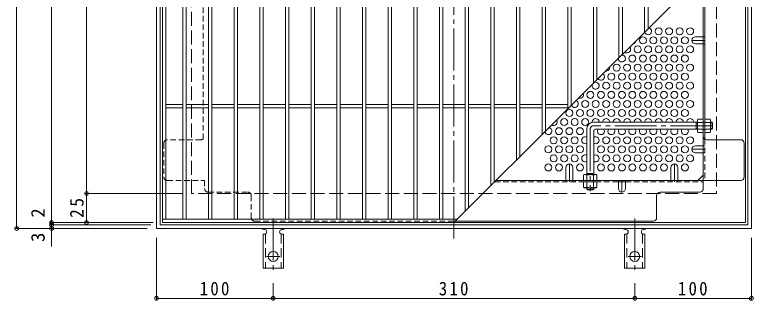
# Model space of a CAD drawing. Units: millimetres at full size, sheet at 1:4; some dimension numbers follow another scale. Extents: x -926 to 1052, y -789 to 724.
# Drawn here: x -913 to -280, y 18 to 263 of the extents above; entities that cross this region are included whole.
import ezdxf
from ezdxf.enums import TextEntityAlignment as Align

# ---------------------------------------------------------------- set-up
doc = ezdxf.new("R2010")
doc.units = ezdxf.units.MM
doc.header["$LTSCALE"] = 4
doc.header["$PDMODE"] = 32
doc.header["$PDSIZE"] = 3.2
for name, pattern in [('CHAIN1', [8, 5, -1, 1, -1]), ('CHAIN2', [12, 9, -1, 1, -1]), ('DASHED1', [1.8, 1.2, -0.6]), ('DASHED2', [3, 2, -1]), ('DASHED3', [4, 3, -1])]:
    doc.linetypes.add(name, pattern=pattern)
for name, color, linetype, lineweight in [('A-1', 3, 'Continuous', 9), ('A-2', 3, 'Continuous', 9), ('A-4', 7, 'Continuous', 9), ('A-6', 2, 'Continuous', 9), ('A-7', 2, 'Continuous', 9), ('A-8', 2, 'Continuous', 9), ('A-A', 3, 'Continuous', 9), ('A-B', 2, 'Continuous', 9)]:
    doc.layers.add(name, color=color, linetype=linetype, lineweight=lineweight)
doc.styles.add('ＭＳ ゴシック', font='')
doc.styles.get('ＭＳ ゴシック').set_extended_font_data('MS Gothic')

msp = doc.modelspace()

# ---------------------------------------------------------------- linework, layer by layer
at = {"layer": 'A-1', "color": 2}
for p, q in [((-788.713, 82.362), (-788.713, 586.362)), ((-284.713, 586.362), (-284.713, 82.362)), ((-284.713, 82.362), (-788.713, 82.362))]:
    msp.add_line(p, q, dxfattribs=at)
at = {"layer": 'A-1'}
for p, q in [((-327.913, 170.559), (-416.913, 170.559)), ((-328.913, 164.559), (-328.913, 170.559)), ((-328.913, 170.059), (-327.913, 170.059)), ((-328.913, 165.059), (-327.913, 165.059)), ((-315.413, 170.559), (-316.713, 170.559)), ((-316.713, 170.059), (-314.913, 170.059)), ((-316.713, 165.059), (-314.913, 165.059)), ((-315.413, 170.559), (-314.913, 170.059)), ((-315.413, 164.559), (-315.413, 170.559)), ((-422.913, 164.559), (-422.913, 125.559)), ((-416.913, 163.059), (-416.913, 125.559)), ((-327.913, 164.559), (-415.413, 164.559)), ((-315.413, 164.559), (-316.713, 164.559)), ((-422.913, 126.559), (-416.913, 126.559)), ((-422.413, 126.559), (-422.413, 125.559)), ((-417.413, 126.559), (-417.413, 125.559))]:
    msp.add_line(p, q, dxfattribs=at)
at = {"layer": 'A-1', "linetype": 'CHAIN2'}
for p, q in [((-314.913, 167.559), (-416.913, 167.559)), ((-419.913, 164.559), (-419.913, 111.326))]:
    msp.add_line(p, q, dxfattribs=at)
at = {"layer": 'A-1', "linetype": 'DASHED1'}
for p, q in [((-422.913, 113.059), (-422.913, 114.359)), ((-422.413, 114.359), (-422.413, 112.559)), ((-417.413, 114.359), (-417.413, 112.559)), ((-416.913, 113.059), (-416.913, 114.359)), ((-422.913, 113.059), (-416.913, 113.059)), ((-416.913, 113.059), (-417.413, 112.559))]:
    msp.add_line(p, q, dxfattribs=at)
at = {"layer": 'A-1', "color": 2}
msp.add_lwpolyline([(-791.713, 79.362), (-791.713, 589.362), (-281.713, 589.362), (-281.713, 79.362)], close=True, dxfattribs=at)
at = {"layer": 'A-1', "color": 2, "linetype": 'DASHED3'}
msp.add_lwpolyline([(-761.713, 109.362), (-761.713, 559.362), (-311.713, 559.362), (-311.713, 109.362)], close=True, dxfattribs=at)
at = {"layer": 'A-1'}
msp.add_lwpolyline([(-315.413, 164.559), (-314.913, 165.059), (-314.913, 170.059)], dxfattribs=at)
at = {"layer": 'A-1', "linetype": 'DASHED1'}
msp.add_lwpolyline([(-422.913, 113.059), (-422.413, 112.559), (-417.413, 112.559)], dxfattribs=at)
at = {"layer": 'A-1'}
for centre, radius in [((-416.913, 164.559), 6), ((-415.413, 163.059), 1.5)]:
    msp.add_arc(centre, radius, 90, 180, dxfattribs=at)
at = {"layer": 'A-1', "linetype": 'CHAIN2'}
msp.add_arc((-416.913, 164.559), 3, 90, 180, dxfattribs=at)
at = {"layer": 'A-2'}
for p, q in [((-286.713, 84.362), (-286.713, 584.362)), ((-783.713, 581.362), (-783.713, 87.362)), ((-769.213, 581.362), (-769.213, 87.362)), ((-766.213, 581.362), (-766.213, 87.362)), ((-747.213, 581.362), (-747.213, 87.362)), ((-744.213, 581.362), (-744.213, 87.362)), ((-725.213, 581.362), (-725.213, 87.362)), ((-722.213, 581.362), (-722.213, 87.362)), ((-703.213, 581.362), (-703.213, 87.362)), ((-700.213, 581.362), (-700.213, 87.362)), ((-681.213, 581.362), (-681.213, 87.362)), ((-678.213, 581.362), (-678.213, 87.362)), ((-659.213, 581.362), (-659.213, 87.362)), ((-656.213, 581.362), (-656.213, 87.362)), ((-637.213, 581.362), (-637.213, 87.362)), ((-634.213, 581.362), (-634.213, 87.362)), ((-615.213, 581.362), (-615.213, 87.362)), ((-612.213, 581.362), (-612.213, 87.362)), ((-593.213, 581.362), (-593.213, 87.362)), ((-590.213, 581.362), (-590.213, 87.362)), ((-571.213, 581.362), (-571.213, 87.362)), ((-568.213, 581.362), (-568.213, 87.362)), ((-549.213, 581.362), (-549.213, 87.362)), ((-546.213, 581.362), (-546.213, 87.362)), ((-527.213, 581.362), (-527.213, 93.862)), ((-524.213, 581.362), (-524.213, 96.862)), ((-505.213, 581.362), (-505.213, 115.862)), ((-502.213, 581.362), (-502.213, 118.862)), ((-483.213, 581.362), (-483.213, 137.862)), ((-480.213, 581.362), (-480.213, 140.862)), ((-461.213, 581.362), (-461.213, 159.862)), ((-458.213, 581.362), (-458.213, 162.862)), ((-439.213, 581.362), (-439.213, 181.862)), ((-436.213, 581.362), (-436.213, 184.862)), ((-417.213, 581.362), (-417.213, 203.862)), ((-414.213, 581.362), (-414.213, 206.862)), ((-395.213, 581.362), (-395.213, 225.862)), ((-392.213, 581.362), (-392.213, 228.862)), ((-373.213, 581.362), (-373.213, 247.862)), ((-370.213, 581.362), (-370.213, 250.862)), ((-536.713, 84.362), (-286.713, 334.362)), ((-769.213, 185.862), (-783.713, 185.862)), ((-747.213, 185.862), (-766.213, 185.862)), ((-725.213, 185.862), (-744.213, 185.862)), ((-703.213, 185.862), (-722.213, 185.862)), ((-681.213, 185.862), (-700.213, 185.862)), ((-659.213, 185.862), (-678.213, 185.862)), ((-637.213, 185.862), (-656.213, 185.862)), ((-615.213, 185.862), (-634.213, 185.862)), ((-593.213, 185.862), (-612.213, 185.862)), ((-571.213, 185.862), (-590.213, 185.862)), ((-549.213, 185.862), (-568.213, 185.862)), ((-527.213, 185.862), (-546.213, 185.862)), ((-505.213, 185.862), (-524.213, 185.862)), ((-483.213, 185.862), (-502.213, 185.862)), ((-461.213, 185.862), (-480.213, 185.862)), ((-439.213, 185.862), (-458.213, 185.862)), ((-435.213, 185.862), (-436.213, 185.862)), ((-769.213, 182.862), (-783.713, 182.862)), ((-747.213, 182.862), (-766.213, 182.862)), ((-725.213, 182.862), (-744.213, 182.862)), ((-703.213, 182.862), (-722.213, 182.862)), ((-681.213, 182.862), (-700.213, 182.862)), ((-659.213, 182.862), (-678.213, 182.862)), ((-637.213, 182.862), (-656.213, 182.862)), ((-615.213, 182.862), (-634.213, 182.862)), ((-593.213, 182.862), (-612.213, 182.862)), ((-571.213, 182.862), (-590.213, 182.862)), ((-549.213, 182.862), (-568.213, 182.862)), ((-527.213, 182.862), (-546.213, 182.862)), ((-505.213, 182.862), (-524.213, 182.862)), ((-483.213, 182.862), (-502.213, 182.862)), ((-461.213, 182.862), (-480.213, 182.862)), ((-439.213, 182.862), (-458.213, 182.862)), ((-786.713, 87.362), (-533.713, 87.362))]:
    msp.add_line(p, q, dxfattribs=at)
msp.add_lwpolyline([(-786.713, 584.362), (-786.713, 84.362), (-286.713, 84.362)], dxfattribs=at)
at = {"layer": 'A-4'}
for p, q in [((-911.713, 589.362), (-911.713, 79.362)), ((-881.713, 584.362), (-881.713, 84.362)), ((-851.713, 559.362), (-851.713, 109.362)), ((-852.913, 109.362), (-769.713, 109.362)), ((-851.713, 109.362), (-851.713, 84.362)), ((-882.913, 84.362), (-794.713, 84.362)), ((-882.913, 82.362), (-796.713, 82.362)), ((-881.713, 84.362), (-881.713, 82.362)), ((-881.713, 82.362), (-881.713, 63.842)), ((-912.913, 79.362), (-799.713, 79.362)), ((-791.713, 18.162), (-791.713, 71.362)), ((-281.713, 18.162), (-281.713, 71.362)), ((-691.713, 18.162), (-691.713, 32.43)), ((-381.713, 18.162), (-381.713, 32.43)), ((-691.713, 19.362), (-791.713, 19.362)), ((-381.713, 19.362), (-691.713, 19.362)), ((-281.713, 19.362), (-381.713, 19.362))]:
    msp.add_line(p, q, dxfattribs=at)
for p in [(-851.713, 109.362), (-881.713, 84.362), (-881.713, 82.362), (-851.713, 84.362), (-911.713, 79.362), (-881.713, 79.362), (-791.713, 19.362), (-691.713, 19.362), (-381.713, 19.362), (-281.713, 19.362)]:
    msp.add_point(p, dxfattribs=at)
at = {"layer": 'A-6'}
for centre in [(-361.213, 248.626), (-352.213, 248.626), (-343.213, 248.626), (-334.213, 248.626), (-374.713, 240.831), (-365.713, 240.831), (-356.713, 240.831), (-347.713, 240.831), (-338.713, 240.831), (-379.213, 233.037), (-370.213, 233.037), (-361.213, 233.037), (-352.213, 233.037), (-343.213, 233.037), (-334.213, 233.037), (-383.713, 225.243), (-374.713, 225.243), (-365.713, 225.243), (-356.713, 225.243), (-347.713, 225.243), (-338.713, 225.243), (-397.213, 217.449), (-388.213, 217.449), (-379.213, 217.449), (-370.213, 217.449), (-361.213, 217.449), (-352.213, 217.449), (-343.213, 217.449), (-334.213, 217.449), (-401.713, 209.655), (-392.713, 209.655), (-383.713, 209.655), (-374.713, 209.655), (-365.713, 209.655), (-356.713, 209.655), (-347.713, 209.655), (-338.713, 209.655), (-406.213, 201.86), (-397.213, 201.86), (-388.213, 201.86), (-379.213, 201.86), (-370.213, 201.86), (-361.213, 201.86), (-352.213, 201.86), (-343.213, 201.86), (-334.213, 201.86), (-419.713, 194.066), (-410.713, 194.066), (-401.713, 194.066), (-392.713, 194.066), (-383.713, 194.066), (-374.713, 194.066), (-365.713, 194.066), (-356.713, 194.066), (-347.713, 194.066), (-338.713, 194.066), (-424.213, 186.272), (-415.213, 186.272), (-406.213, 186.272), (-397.213, 186.272), (-388.213, 186.272), (-379.213, 186.272), (-370.213, 186.272), (-361.213, 186.272), (-352.213, 186.272), (-343.213, 186.272), (-334.213, 186.272), (-437.713, 178.478), (-428.713, 178.478), (-419.713, 178.478), (-410.713, 178.478), (-401.713, 178.478), (-392.713, 178.478), (-383.713, 178.478), (-374.713, 178.478), (-365.713, 178.478), (-356.713, 178.478), (-347.713, 178.478), (-338.713, 178.478), (-442.213, 170.683), (-433.213, 170.683), (-424.213, 170.683), (-446.713, 162.889), (-437.713, 162.889), (-428.713, 162.889), (-451.213, 155.095), (-442.213, 155.095), (-433.213, 155.095), (-406.213, 155.095), (-397.213, 155.095), (-388.213, 155.095), (-379.213, 155.095), (-370.213, 155.095), (-361.213, 155.095), (-352.213, 155.095), (-343.213, 155.095), (-334.213, 155.095), (-455.713, 147.301), (-446.713, 147.301), (-437.713, 147.301), (-428.713, 147.301), (-410.713, 147.301), (-401.713, 147.301), (-392.713, 147.301), (-383.713, 147.301), (-374.713, 147.301), (-365.713, 147.301), (-356.713, 147.301), (-347.713, 147.301), (-338.713, 147.301), (-451.213, 139.507), (-442.213, 139.507), (-433.213, 139.507), (-406.213, 139.507), (-397.213, 139.507), (-388.213, 139.507), (-379.213, 139.507), (-370.213, 139.507), (-361.213, 139.507), (-352.213, 139.507), (-343.213, 139.507), (-334.213, 139.507), (-455.713, 131.712), (-446.713, 131.712), (-428.713, 131.712), (-410.713, 131.712), (-401.713, 131.712), (-392.713, 131.712), (-383.713, 131.712), (-374.713, 131.712), (-365.713, 131.712), (-356.713, 131.712), (-338.713, 131.712)]:
    msp.add_circle(centre, 3, dxfattribs=at)
for centre, start, end in [((-370.213, 248.626), 193.18204, 76.81796), ((-388.213, 233.037), 227.36033, 42.63967), ((-383.713, 240.831), 279.84934, 350.15066), ((-392.713, 225.243), 177.66969, 92.33031), ((-406.213, 217.449), 262.55986, 7.44014), ((-410.713, 209.655), 215.39428, 54.60572), ((-415.213, 201.86), 154.38245, 115.61755), ((-428.713, 194.066), 248.67442, 21.32558), ((-433.213, 186.272), 202.98074, 67.01926), ((-451.213, 170.683), 236.1564, 33.8436), ((-446.713, 178.478), 314.50459, 321.90452), ((-415.213, 170.683), 357.61786, 185.06075), ((-406.213, 170.683), 357.61786, 182.38214), ((-397.213, 170.683), 357.61786, 182.38214), ((-388.213, 170.683), 357.61786, 182.38214), ((-379.213, 170.683), 357.61786, 182.38214), ((-370.213, 170.683), 357.61786, 182.38214), ((-361.213, 170.683), 357.61786, 182.38214), ((-352.213, 170.683), 357.61786, 182.38214), ((-343.213, 170.683), 357.61786, 182.38214), ((-334.213, 170.683), 357.61786, 182.38214), ((-455.713, 162.889), 189.34034, 80.65966), ((-419.713, 162.889), 338.96053, 14.11906), ((-410.713, 162.889), 146.18508, 33.81492), ((-401.713, 162.889), 146.18508, 33.81492), ((-392.713, 162.889), 146.18508, 33.81492), ((-383.713, 162.889), 146.18508, 33.81492), ((-374.713, 162.889), 146.18508, 33.81492), ((-365.713, 162.889), 146.18508, 33.81492), ((-356.713, 162.889), 146.18508, 33.81492), ((-347.713, 162.889), 146.18508, 33.81492), ((-338.713, 162.889), 146.18508, 33.81492), ((-424.213, 155.095), 64.32071, 295.67929), ((-415.213, 155.095), 235.48189, 124.51811), ((-419.713, 147.301), 338.96053, 21.03947), ((-424.213, 139.507), 64.32071, 295.67929), ((-415.213, 139.507), 235.48189, 124.51811), ((-419.713, 131.712), 338.96053, 21.03947)]:
    msp.add_arc(centre, 3, start, end, dxfattribs=at)
at = {"layer": 'A-7', "linetype": 'CHAIN2'}
msp.add_line((-536.713, 70.869), (-536.713, 334.362), dxfattribs=at)
at = {"layer": 'A-7', "linetype": 'DASHED1'}
for p, q in [((-751.713, 156.149), (-751.713, 316.255)), ((-322.913, 243.831), (-321.713, 243.831)), ((-322.913, 237.831), (-321.713, 237.831)), ((-321.713, 170.559), (-322.913, 170.559)), ((-321.713, 164.359), (-322.913, 164.359)), ((-785.516, 152.56), (-785.516, 123.559)), ((-753.513, 155.56), (-782.516, 155.56)), ((-321.713, 156.149), (-321.713, 120.552)), ((-322.913, 150.301), (-321.713, 150.301)), ((-322.913, 144.301), (-321.713, 144.301)), ((-782.516, 120.559), (-750.513, 120.559)), ((-750.513, 120.559), (-750.513, 113.559)), ((-440.713, 120.559), (-440.713, 119.359)), ((-434.713, 120.559), (-434.713, 119.359)), ((-432.913, 120.559), (-432.913, 119.359)), ((-416.913, 120.559), (-416.913, 119.359)), ((-350.713, 120.559), (-350.713, 119.359)), ((-344.713, 120.559), (-344.713, 119.359)), ((-501.716, 119.359), (-395.713, 119.359)), ((-389.713, 119.359), (-322.913, 119.359)), ((-747.513, 110.559), (-713.512, 110.559)), ((-710.512, 107.559), (-710.512, 88.559)), ((-707.512, 85.559), (-535.516, 85.559))]:
    msp.add_line(p, q, dxfattribs=at)
at = {"layer": 'A-7'}
for p, q in [((-322.913, 298.163), (-322.913, 113.559)), ((-321.713, 156.149), (-321.713, 299.363)), ((-319.913, 155.56), (-290.909, 155.56)), ((-287.909, 152.56), (-287.909, 123.559)), ((-321.713, 120.559), (-500.516, 120.559)), ((-322.913, 125.171), (-327.525, 120.559)), ((-290.909, 120.559), (-321.713, 120.559)), ((-395.713, 119.359), (-389.713, 119.359)), ((-325.913, 110.559), (-359.914, 110.559)), ((-362.914, 107.559), (-362.914, 88.559)), ((-535.516, 85.559), (-365.914, 85.559))]:
    msp.add_line(p, q, dxfattribs=at)
for centre, start, end in [((-319.913, 158.56), 180, 270), ((-290.909, 152.56), 0, 90), ((-290.909, 123.559), 270, 0), ((-359.914, 107.559), 90, 180), ((-325.913, 113.559), 270, 0), ((-365.914, 88.559), 270, 0)]:
    msp.add_arc(centre, 3, start, end, dxfattribs=at)
at = {"layer": 'A-7', "linetype": 'DASHED1'}
for centre, start, end in [((-782.516, 152.56), 90, 180), ((-753.513, 158.56), 270, 306.8699), ((-782.516, 123.559), 180, 270), ((-747.513, 113.559), 180, 270), ((-713.512, 107.559), 0, 90), ((-707.512, 88.559), 180, 270)]:
    msp.add_arc(centre, 3, start, end, dxfattribs=at)
at = {"layer": 'A-8', "linetype": 'CHAIN1'}
for p, q in [((-321.713, 240.831), (-332.713, 240.831)), ((-321.713, 147.301), (-332.713, 147.301)), ((-437.713, 119.359), (-437.713, 134.709)), ((-347.713, 119.359), (-347.713, 134.709)), ((-392.713, 120.559), (-392.713, 110.559))]:
    msp.add_line(p, q, dxfattribs=at)
at = {"layer": 'A-8'}
for p, q in [((-329.713, 243.831), (-322.913, 243.831)), ((-329.713, 237.831), (-322.913, 237.831)), ((-329.713, 150.301), (-322.913, 150.301)), ((-329.713, 144.301), (-322.913, 144.301)), ((-440.713, 131.709), (-440.713, 120.559)), ((-434.713, 131.709), (-434.713, 120.559)), ((-350.713, 131.709), (-350.713, 120.559)), ((-344.713, 131.709), (-344.713, 120.559)), ((-395.713, 113.559), (-395.713, 120.559)), ((-389.713, 113.559), (-389.713, 120.559))]:
    msp.add_line(p, q, dxfattribs=at)
for centre, start, end in [((-329.713, 240.831), 90, 270), ((-329.713, 147.301), 90, 270), ((-437.713, 131.709), 0, 180), ((-347.713, 131.709), 0, 180), ((-392.713, 113.559), 180, 0)]:
    msp.add_arc(centre, 3, start, end, dxfattribs=at)
at = {"layer": 'A-A', "color": 7, "linetype": 'CHAIN2'}
for p, q in [((-691.713, 87.83), (-691.713, 40.43)), ((-381.713, 87.83), (-381.713, 40.43)), ((-697.489, 55.362), (-685.937, 55.362)), ((-387.489, 55.362), (-375.937, 55.362))]:
    msp.add_line(p, q, dxfattribs=at)
at = {"layer": 'A-A'}
for p, q in [((-699.713, 78.362), (-699.213, 78.362)), ((-684.217, 78.362), (-683.704, 78.362)), ((-389.713, 78.362), (-389.213, 78.362)), ((-374.217, 78.362), (-373.704, 78.362)), ((-700.463, 74.362), (-699.213, 74.362)), ((-700.463, 74.362), (-700.463, 45.362)), ((-682.963, 74.362), (-684.213, 74.362)), ((-682.963, 74.362), (-682.963, 45.362)), ((-390.463, 74.362), (-389.213, 74.362)), ((-390.463, 74.362), (-390.463, 45.362)), ((-372.963, 74.362), (-374.213, 74.362)), ((-372.963, 74.362), (-372.963, 45.362)), ((-682.963, 45.362), (-700.463, 45.362)), ((-372.963, 45.362), (-390.463, 45.362))]:
    msp.add_line(p, q, dxfattribs=at)
at = {"layer": 'A-A', "linetype": 'DASHED2'}
for p, q in [((-698.463, 74.508), (-698.463, 45.362)), ((-684.963, 74.508), (-684.963, 45.362)), ((-388.463, 74.508), (-388.463, 45.362)), ((-374.963, 74.508), (-374.963, 45.362))]:
    msp.add_line(p, q, dxfattribs=at)
at = {"layer": 'A-A'}
for centre in [(-691.713, 55.362), (-381.713, 55.362)]:
    msp.add_circle(centre, 4.25, dxfattribs=at)
for centre, start, end in [((-699.713, 80.362), 209.99951, 269.72403), ((-699.213, 76.362), 270, 90), ((-684.213, 76.362), 90.13329, 270), ((-683.713, 80.362), 270.24162, 330.00072), ((-389.713, 80.362), 209.99951, 269.72403), ((-389.213, 76.362), 270, 90), ((-374.213, 76.362), 90.13329, 270), ((-373.713, 80.362), 270.24162, 330.00072)]:
    msp.add_arc(centre, 2, start, end, dxfattribs=at)
at = {"layer": 'A-B'}
for p, q in [((-327.913, 172.559), (-327.48, 173.309)), ((-327.913, 162.559), (-327.913, 172.559)), ((-322.913, 173.309), (-327.48, 173.309)), ((-322.913, 161.809), (-322.913, 173.309)), ((-321.713, 173.309), (-317.146, 173.309)), ((-321.713, 161.809), (-321.713, 173.309)), ((-316.713, 172.559), (-317.146, 173.309)), ((-316.713, 162.559), (-316.713, 172.559)), ((-327.48, 170.422), (-322.913, 170.422)), ((-327.48, 164.695), (-322.913, 164.695)), ((-317.146, 170.422), (-321.713, 170.422)), ((-317.146, 164.695), (-321.713, 164.695)), ((-327.913, 162.559), (-327.48, 161.809)), ((-322.913, 161.809), (-327.48, 161.809)), ((-321.713, 161.809), (-317.146, 161.809)), ((-316.713, 162.559), (-317.146, 161.809)), ((-424.913, 125.559), (-425.663, 125.126)), ((-425.663, 120.559), (-425.663, 125.126)), ((-425.663, 120.559), (-414.163, 120.559)), ((-424.913, 125.559), (-414.913, 125.559)), ((-422.776, 125.126), (-422.776, 120.559)), ((-417.049, 125.126), (-417.049, 120.559)), ((-414.913, 125.559), (-414.163, 125.126)), ((-414.163, 120.559), (-414.163, 125.126))]:
    msp.add_line(p, q, dxfattribs=at)
at = {"layer": 'A-B', "linetype": 'DASHED1'}
for p, q in [((-425.663, 119.359), (-425.663, 114.792)), ((-414.163, 119.359), (-425.663, 119.359)), ((-424.913, 114.359), (-425.663, 114.792)), ((-414.913, 114.359), (-424.913, 114.359)), ((-422.776, 114.792), (-422.776, 119.359)), ((-417.049, 114.792), (-417.049, 119.359)), ((-414.913, 114.359), (-414.163, 114.792)), ((-414.163, 119.359), (-414.163, 114.792))]:
    msp.add_line(p, q, dxfattribs=at)
at = {"layer": 'A-B'}
for centre, radius, start, end in [((-324.631, 171.664), 3.29, 149.99998, 176.07924), ((-325.178, 171.899), 2.735, 180.2103, 212.68507), ((-319.995, 171.664), 3.29, 3.92076, 30.00002), ((-319.447, 171.899), 2.735, 327.31493, 359.7897), ((-318.23, 167.559), 9.683, 162.79973, 197.20026), ((-325.178, 163.219), 2.735, 147.31491, 179.78969), ((-326.395, 167.559), 9.683, 342.79974, 17.20027), ((-319.447, 163.219), 2.735, 0.21031, 32.68509), ((-324.631, 163.454), 3.29, 183.92075, 210), ((-319.995, 163.454), 3.29, 330, 356.07925), ((-424.018, 122.277), 3.29, 93.92075, 120), ((-424.253, 122.824), 2.735, 57.31491, 89.78969), ((-419.913, 115.876), 9.683, 72.79973, 107.20026), ((-415.573, 122.824), 2.735, 90.2103, 122.68507), ((-415.808, 122.277), 3.29, 59.99998, 86.07924)]:
    msp.add_arc(centre, radius, start, end, dxfattribs=at)
at = {"layer": 'A-B', "linetype": 'DASHED1'}
for centre, radius, start, end in [((-424.018, 117.641), 3.29, 239.99998, 266.07924), ((-424.253, 117.094), 2.735, 270.2103, 302.68507), ((-419.913, 124.041), 9.683, 252.79973, 287.20026), ((-415.573, 117.094), 2.735, 237.31491, 269.78969), ((-415.808, 117.641), 3.29, 273.92075, 300)]:
    msp.add_arc(centre, radius, start, end, dxfattribs=at)

# ---------------------------------------------------------------- texts
at = {"layer": 'A-4', "color": 2, "style": 'ＭＳ ゴシック'}
for s, p in [('2', (-884.113, 88.719)), ('3', (-884.113, 67.79))]:
    msp.add_text(s, height=11.73, rotation=90, dxfattribs=at).set_placement(p, align=Align.BOTTOM_LEFT)
at = {"layer": 'A-4', "color": 2, "insert": (-854.113, 88.362), "char_height": 11.73, "attachment_point": 7, "rotation": 90, "style": 'ＭＳ ゴシック'}
msp.add_mtext('\\T1.27;\\W0.95;25', dxfattribs=at)
at = {"layer": 'A-4', "color": 2, "char_height": 11.73, "attachment_point": 7, "style": 'ＭＳ ゴシック'}
for s, insert in [('\\T1.27;\\W0.9;100', (-754.713, 21.762)), ('\\T1.27;\\W0.9;310', (-549.713, 21.762)), ('\\T1.27;\\W0.9;100', (-344.713, 21.762))]:
    msp.add_mtext(s, dxfattribs=dict(at, insert=insert))

doc.saveas('drawing.dxf')
